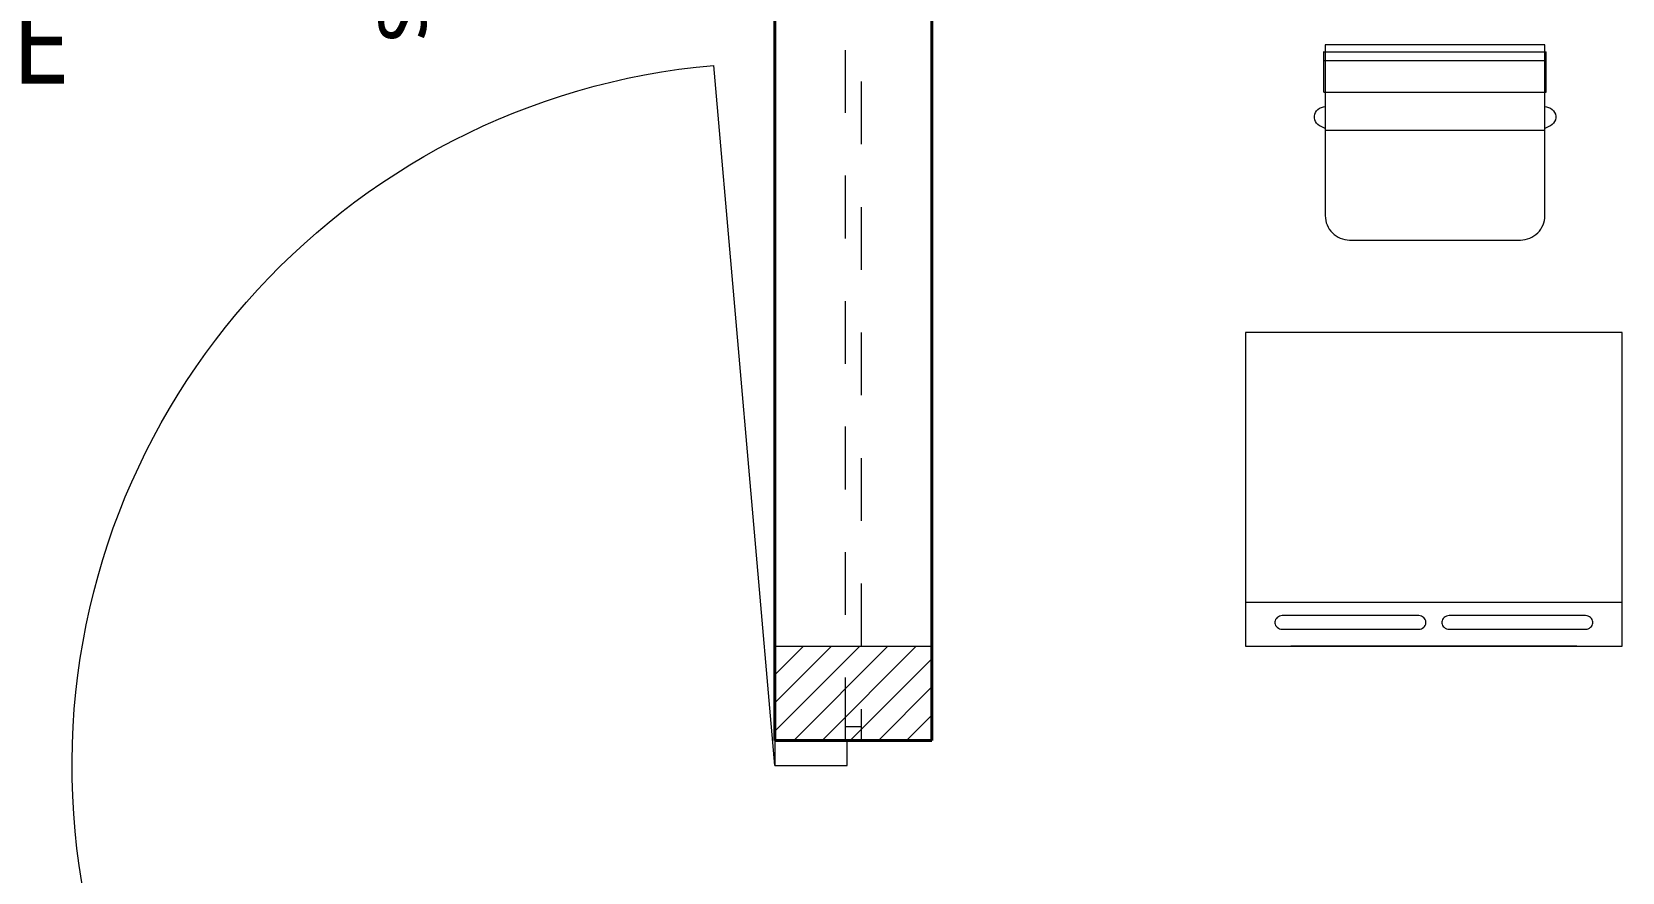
# Model space of a CAD drawing. Header units: millimetres. Extents: x 1 to 121, y 0 to 90.
# Drawn here: x 95.99 to 98.524, y 57.303 to 58.642 of the extents above; entities that cross this region are included whole.
import ezdxf
from ezdxf import colors
from ezdxf.entities.mleader import LeaderData, LeaderLine
from ezdxf.math import Vec2, Vec3

# ---------------------------------------------------------------- set-up
doc = ezdxf.new("R2010")
doc.units = ezdxf.units.MM
doc.linetypes.add('DASHED2', pattern=[0.375, 0.25, -0.125])
for name, color, linetype, lineweight in [('COLUMNETASSS', 211, 'Continuous', 20), ('Equipamiento SR', 23, 'Continuous', 0), ('GRAFO 0 BLANCO', 7, 'Continuous', 0), ('hatch COLUMNETAS', 251, 'Continuous', 0), ('Letras El', 9, 'Continuous', 5), ('letras sr', 7, 'Continuous', 5), ('muro bajo', 191, 'Continuous', 40), ('Puertas El', 21, 'Continuous', 15), ('Vanos', 140, 'Continuous', 5)]:
    doc.layers.add(name, color=color, linetype=linetype, lineweight=lineweight)
doc.layers.add('Mobiliario', color=7, linetype='Continuous', lineweight=0, true_color=0x7f7f7f)
doc.styles.add('Generales', font='trebuc.ttf', dxfattribs={"height": 0.1})
doc.styles.add('Santa Rosa 1 50', font='trebuc.ttf')

# ---------------------------------------------------------------- blocks, each defined once
blk = doc.blocks.new('A$C5A0F33B4')
at = {"layer": 'Puertas El', "linetype": 'Continuous'}
blk.add_line((1.12, 1.16), (1.2176, 2.2757), dxfattribs=at)
at = {"layer": 'Puertas El', "linetype": 'ByBlock'}
for p, q in [((1.005, 1.16), (1.005, 1.2)), ((1.005, 1.2), (1.12, 1.2)), ((1.12, 1.2), (1.005, 1.2)), ((1.12, 1.2), (1.12, 1.16)), ((1.12, 1.16), (1.005, 1.16)), ((1.005, 0), (1.005, 0.04)), ((1.005, 0.04), (1.12, 0.04)), ((1.12, 0.04), (1.12, 0)), ((1.12, 0), (1.005, 0)), ((1.12, 0), (1.005, 0)), ((1.12, 0), (1.005, 0))]:
    blk.add_line(p, q, dxfattribs=at)
blk.add_arc((1.12, 1.16), 1.12, 270, 85, dxfattribs=at)
blk = doc.blocks.new('A$C3A47622C')
at = {"layer": 'Mobiliario', "linetype": 'Continuous'}
for p, q in [((0.1031, 0.3788), (0.1053, 0.381)), ((0.1053, 0.381), (0.1079, 0.3828)), ((0.1079, 0.3828), (0.1107, 0.384)), ((0.1107, 0.384), (0.1136, 0.3846)), ((0.1136, 0.3846), (0.1165, 0.3846)), ((0.1165, 0.3846), (0.1194, 0.384)), ((0.1194, 0.384), (0.1222, 0.3828)), ((0.1222, 0.3828), (0.1248, 0.381)), ((0.1248, 0.381), (0.127, 0.3788)), ((0.0251, 0.3696), (0.0111, 0.3696)), ((0.0111, 0.015), (0.0111, 0.3696)), ((0.0752, 0.3696), (0.0251, 0.3696)), ((0.0251, 0.015), (0.0251, 0.3696)), ((0.0752, 0.015), (0.0752, 0.3696)), ((0.0983, 0.3673), (0.0987, 0.37)), ((0.0987, 0.37), (0.0997, 0.3732)), ((0.0997, 0.3732), (0.1012, 0.3762)), ((0.1012, 0.3762), (0.1031, 0.3788)), ((0.127, 0.3788), (0.1289, 0.3762)), ((0.1289, 0.3762), (0.1297, 0.3747)), ((0.1297, 0.3747), (0.1333, 0.3673)), ((0.0752, 0.015), (0.0108, 0.015)), ((0.0987, 0.0146), (0.0983, 0.0173)), ((0.0997, 0.0113), (0.0987, 0.0146)), ((0.1012, 0.0084), (0.0997, 0.0113)), ((0.1031, 0.0057), (0.1012, 0.0084)), ((0.1053, 0.0035), (0.1031, 0.0057)), ((0.1079, 0.0018), (0.1053, 0.0035)), ((0.1107, 0.0006), (0.1079, 0.0018)), ((0.1136, 0), (0.1107, 0.0006)), ((0.1165, 0), (0.1136, 0)), ((0.1194, 0.0006), (0.1165, 0)), ((0.1222, 0.0018), (0.1194, 0.0006)), ((0.1248, 0.0035), (0.1222, 0.0018)), ((0.127, 0.0057), (0.1248, 0.0035)), ((0.1289, 0.0084), (0.127, 0.0057)), ((0.1297, 0.0099), (0.1289, 0.0084)), ((0.1333, 0.0173), (0.1297, 0.0099))]:
    blk.add_line(p, q, dxfattribs=at)
at = {"layer": 'Mobiliario'}
blk.add_line((0.1361, 0.0173), (0.1361, 0.3673), dxfattribs=at)
at = {"layer": 'Mobiliario', "linetype": 'Continuous'}
blk.add_lwpolyline([(0, 0.0173), (0.2722, 0.0173, 0.414214), (0.3111, 0.0562), (0.3111, 0.3284, 0.414214), (0.2722, 0.3673), (0, 0.3673), (0, 0.0173)], format="xyb", dxfattribs=at)

msp = doc.modelspace()

# ---------------------------------------------------------------- hatches: boundary and pattern name
at = {"layer": 'GRAFO 0 BLANCO'}
h = msp.add_hatch(dxfattribs=at)
h.set_pattern_fill('ANSI31', color=256, scale=0.01, angle=180)
h.set_pattern_definition([(225, (-52.554093, 195.16764), (0.0224506403, -0.0224506403), [])])
h.paths.add_polyline_path([(97.4241, 57.5128), (97.1741, 57.5128), (97.1741, 57.6628), (97.4241, 57.6628)])
at = {"layer": 'hatch COLUMNETAS'}
h = msp.add_hatch(dxfattribs=at)
h.set_pattern_fill('ANSI31', color=256, scale=0.01, angle=180)
h.set_pattern_definition([(225, (-52.554093, 195.16764), (0.0224506403, -0.0224506403), [])])
h.paths.add_polyline_path([(97.4241, 57.5128), (97.1741, 57.5128), (97.1741, 57.6628), (97.4241, 57.6628)])

# ---------------------------------------------------------------- linework, layer by layer
at = {"layer": 'COLUMNETASSS'}
msp.add_lwpolyline([(97.4241, 57.5128), (97.1741, 57.5128), (97.1741, 57.6628), (97.4241, 57.6628)], close=True, dxfattribs=at)
msp.add_lwpolyline([(97.4241, 57.5128), (97.1741, 57.5128), (97.1741, 57.6628), (97.4241, 57.6628)], close=True, dxfattribs=at)
at = {"layer": 'Equipamiento SR', "linetype": 'Continuous'}
for p, q in [((97.9241, 58.1628), (97.9241, 57.6628)), ((98.5241, 58.1628), (97.9241, 58.1628)), ((98.5241, 57.6628), (98.5241, 58.1628)), ((97.9241, 57.7332), (98.5241, 57.7332)), ((98.5091, 57.7332), (98.5091, 57.7328)), ((97.9719, 57.7053), (97.9712, 57.7035)), ((97.9731, 57.707), (97.9719, 57.7053)), ((97.9745, 57.7084), (97.9731, 57.707)), ((97.9762, 57.7096), (97.9745, 57.7084)), ((97.9781, 57.7106), (97.9762, 57.7096)), ((97.9802, 57.7112), (97.9781, 57.7106)), ((97.9824, 57.7116), (97.9802, 57.7112)), ((97.9835, 57.7116), (97.9824, 57.7116)), ((98.1988, 57.7116), (97.9835, 57.7116)), ((98.1999, 57.7116), (98.1988, 57.7116)), ((98.2021, 57.7112), (98.1999, 57.7116)), ((98.2042, 57.7106), (98.2021, 57.7112)), ((98.2061, 57.7096), (98.2042, 57.7106)), ((98.2078, 57.7084), (98.2061, 57.7096)), ((98.2092, 57.707), (98.2078, 57.7084)), ((98.2103, 57.7053), (98.2092, 57.707)), ((98.2111, 57.7035), (98.2103, 57.7053)), ((98.2379, 57.7053), (98.2372, 57.7035)), ((98.239, 57.707), (98.2379, 57.7053)), ((98.2405, 57.7084), (98.239, 57.707)), ((98.2422, 57.7096), (98.2405, 57.7084)), ((98.2441, 57.7106), (98.2422, 57.7096)), ((98.2462, 57.7112), (98.2441, 57.7106)), ((98.2483, 57.7116), (98.2462, 57.7112)), ((98.2494, 57.7116), (98.2483, 57.7116)), ((98.4648, 57.7116), (98.2494, 57.7116)), ((98.4659, 57.7116), (98.4648, 57.7116)), ((98.4681, 57.7112), (98.4659, 57.7116)), ((98.4701, 57.7106), (98.4681, 57.7112)), ((98.4721, 57.7096), (98.4701, 57.7106)), ((98.4738, 57.7084), (98.4721, 57.7096)), ((98.4752, 57.707), (98.4738, 57.7084)), ((98.4763, 57.7053), (98.4752, 57.707)), ((98.477, 57.7035), (98.4763, 57.7053)), ((97.9712, 57.7035), (97.9708, 57.7017)), ((97.9708, 57.7017), (97.9708, 57.6998)), ((97.9708, 57.6998), (97.9712, 57.6979)), ((97.9712, 57.6979), (97.9719, 57.6961)), ((97.9719, 57.6961), (97.9731, 57.6945)), ((97.9731, 57.6945), (97.9745, 57.693)), ((97.9745, 57.693), (97.9762, 57.6918)), ((97.9762, 57.6918), (97.9781, 57.6908)), ((97.9781, 57.6908), (97.9802, 57.6902)), ((97.9802, 57.6902), (97.9824, 57.6899)), ((97.9824, 57.6899), (97.9835, 57.6899)), ((97.9835, 57.6899), (98.1988, 57.6899)), ((98.1988, 57.6899), (98.1999, 57.6899)), ((98.1999, 57.6899), (98.2021, 57.6902)), ((98.2021, 57.6902), (98.2042, 57.6908)), ((98.2042, 57.6908), (98.2061, 57.6918)), ((98.2061, 57.6918), (98.2078, 57.693)), ((98.2078, 57.693), (98.2092, 57.6945)), ((98.2092, 57.6945), (98.2103, 57.6961)), ((98.2103, 57.6961), (98.2111, 57.6979)), ((98.2114, 57.7017), (98.2111, 57.7035)), ((98.2111, 57.6979), (98.2114, 57.6998)), ((98.2114, 57.6998), (98.2114, 57.7017)), ((98.2372, 57.7035), (98.2368, 57.7017)), ((98.2368, 57.7017), (98.2368, 57.6998)), ((98.2368, 57.6998), (98.2372, 57.6979)), ((98.2372, 57.6979), (98.2379, 57.6961)), ((98.2379, 57.6961), (98.239, 57.6945)), ((98.239, 57.6945), (98.2405, 57.693)), ((98.2405, 57.693), (98.2422, 57.6918)), ((98.2422, 57.6918), (98.2441, 57.6908)), ((98.2441, 57.6908), (98.2462, 57.6902)), ((98.2462, 57.6902), (98.2483, 57.6899)), ((98.2483, 57.6899), (98.2494, 57.6899)), ((98.2494, 57.6899), (98.4648, 57.6899)), ((98.4648, 57.6899), (98.4659, 57.6899)), ((98.4659, 57.6899), (98.4681, 57.6902)), ((98.4681, 57.6902), (98.4701, 57.6908)), ((98.4701, 57.6908), (98.4721, 57.6918)), ((98.4721, 57.6918), (98.4738, 57.693)), ((98.4738, 57.693), (98.4752, 57.6945)), ((98.4752, 57.6945), (98.4763, 57.6961)), ((98.4763, 57.6961), (98.477, 57.6979)), ((98.4774, 57.7017), (98.477, 57.7035)), ((98.477, 57.6979), (98.4774, 57.6998)), ((98.4774, 57.6998), (98.4774, 57.7017)), ((97.9241, 57.6628), (98.5241, 57.6628)), ((98.4521, 57.6628), (97.9961, 57.6628))]:
    msp.add_line(p, q, dxfattribs=at)
at = {"layer": 'Mobiliario', "linetype": 'Continuous', "lineweight": 0}
for p, q in [((97.9241, 58.1628), (97.9241, 57.6628)), ((98.5241, 58.1628), (97.9241, 58.1628)), ((98.5241, 57.6628), (98.5241, 58.1628)), ((97.9241, 57.7332), (98.5241, 57.7332)), ((98.5091, 57.7332), (98.5091, 57.7328)), ((97.9719, 57.7053), (97.9712, 57.7035)), ((97.9731, 57.707), (97.9719, 57.7053)), ((97.9745, 57.7084), (97.9731, 57.707)), ((97.9762, 57.7096), (97.9745, 57.7084)), ((97.9781, 57.7106), (97.9762, 57.7096)), ((97.9802, 57.7112), (97.9781, 57.7106)), ((97.9824, 57.7116), (97.9802, 57.7112)), ((97.9835, 57.7116), (97.9824, 57.7116)), ((98.1988, 57.7116), (97.9835, 57.7116)), ((98.1999, 57.7116), (98.1988, 57.7116)), ((98.2021, 57.7112), (98.1999, 57.7116)), ((98.2042, 57.7106), (98.2021, 57.7112)), ((98.2061, 57.7096), (98.2042, 57.7106)), ((98.2078, 57.7084), (98.2061, 57.7096)), ((98.2092, 57.707), (98.2078, 57.7084)), ((98.2103, 57.7053), (98.2092, 57.707)), ((98.2111, 57.7035), (98.2103, 57.7053)), ((98.2379, 57.7053), (98.2372, 57.7035)), ((98.239, 57.707), (98.2379, 57.7053)), ((98.2405, 57.7084), (98.239, 57.707)), ((98.2422, 57.7096), (98.2405, 57.7084)), ((98.2441, 57.7106), (98.2422, 57.7096)), ((98.2462, 57.7112), (98.2441, 57.7106)), ((98.2483, 57.7116), (98.2462, 57.7112)), ((98.2494, 57.7116), (98.2483, 57.7116)), ((98.4648, 57.7116), (98.2494, 57.7116)), ((98.4659, 57.7116), (98.4648, 57.7116)), ((98.4681, 57.7112), (98.4659, 57.7116)), ((98.4701, 57.7106), (98.4681, 57.7112)), ((98.4721, 57.7096), (98.4701, 57.7106)), ((98.4738, 57.7084), (98.4721, 57.7096)), ((98.4752, 57.707), (98.4738, 57.7084)), ((98.4763, 57.7053), (98.4752, 57.707)), ((98.477, 57.7035), (98.4763, 57.7053)), ((97.9712, 57.7035), (97.9708, 57.7017)), ((97.9708, 57.7017), (97.9708, 57.6998)), ((97.9708, 57.6998), (97.9712, 57.6979)), ((97.9712, 57.6979), (97.9719, 57.6961)), ((97.9719, 57.6961), (97.9731, 57.6945)), ((97.9731, 57.6945), (97.9745, 57.693)), ((97.9745, 57.693), (97.9762, 57.6918)), ((97.9762, 57.6918), (97.9781, 57.6908)), ((97.9781, 57.6908), (97.9802, 57.6902)), ((97.9802, 57.6902), (97.9824, 57.6899)), ((97.9824, 57.6899), (97.9835, 57.6899)), ((97.9835, 57.6899), (98.1988, 57.6899)), ((98.1988, 57.6899), (98.1999, 57.6899)), ((98.1999, 57.6899), (98.2021, 57.6902)), ((98.2021, 57.6902), (98.2042, 57.6908)), ((98.2042, 57.6908), (98.2061, 57.6918)), ((98.2061, 57.6918), (98.2078, 57.693)), ((98.2078, 57.693), (98.2092, 57.6945)), ((98.2092, 57.6945), (98.2103, 57.6961)), ((98.2103, 57.6961), (98.2111, 57.6979)), ((98.2114, 57.7017), (98.2111, 57.7035)), ((98.2111, 57.6979), (98.2114, 57.6998)), ((98.2114, 57.6998), (98.2114, 57.7017)), ((98.2372, 57.7035), (98.2368, 57.7017)), ((98.2368, 57.7017), (98.2368, 57.6998)), ((98.2368, 57.6998), (98.2372, 57.6979)), ((98.2372, 57.6979), (98.2379, 57.6961)), ((98.2379, 57.6961), (98.239, 57.6945)), ((98.239, 57.6945), (98.2405, 57.693)), ((98.2405, 57.693), (98.2422, 57.6918)), ((98.2422, 57.6918), (98.2441, 57.6908)), ((98.2441, 57.6908), (98.2462, 57.6902)), ((98.2462, 57.6902), (98.2483, 57.6899)), ((98.2483, 57.6899), (98.2494, 57.6899)), ((98.2494, 57.6899), (98.4648, 57.6899)), ((98.4648, 57.6899), (98.4659, 57.6899)), ((98.4659, 57.6899), (98.4681, 57.6902)), ((98.4681, 57.6902), (98.4701, 57.6908)), ((98.4701, 57.6908), (98.4721, 57.6918)), ((98.4721, 57.6918), (98.4738, 57.693)), ((98.4738, 57.693), (98.4752, 57.6945)), ((98.4752, 57.6945), (98.4763, 57.6961)), ((98.4763, 57.6961), (98.477, 57.6979)), ((98.4774, 57.7017), (98.477, 57.7035)), ((98.477, 57.6979), (98.4774, 57.6998)), ((98.4774, 57.6998), (98.4774, 57.7017)), ((97.9241, 57.6628), (98.5241, 57.6628)), ((98.4521, 57.6628), (97.9961, 57.6628))]:
    msp.add_line(p, q, dxfattribs=at)
at = {"layer": 'muro bajo', "linetype": 'Continuous'}
for p, q in [((97.4241, 57.5128), (97.4241, 58.8128)), ((97.4241, 57.5128), (97.4241, 58.8128)), ((97.1741, 58.6628), (97.1741, 57.5128)), ((97.1741, 58.6628), (97.1741, 57.5128)), ((97.1741, 57.5128), (97.4241, 57.5128)), ((97.4241, 57.5128), (97.1741, 57.5128))]:
    msp.add_line(p, q, dxfattribs=at)
at = {"layer": 'Vanos', "color": 7, "linetype": 'DASHED2', "ltscale": 0.3}
for p, q in [((97.2866, 57.5128), (97.2866, 59.9628)), ((97.3116, 59.9628), (97.3116, 57.5128))]:
    msp.add_line(p, q, dxfattribs=at)
at = {"layer": 'Vanos', "linetype": 'DASHED2', "ltscale": 0.3}
for p, q in [((97.2866, 57.5128), (97.2866, 59.9628)), ((97.3116, 59.9628), (97.3116, 57.5128))]:
    msp.add_line(p, q, dxfattribs=at)
at = {"layer": 'Vanos', "color": 7, "linetype": 'DASHED2'}
msp.add_line((97.3116, 57.5346), (97.2866, 57.5346), dxfattribs=at)
at = {"layer": 'Vanos', "linetype": 'DASHED2'}
msp.add_line((97.3116, 57.5346), (97.2866, 57.5346), dxfattribs=at)

# ---------------------------------------------------------------- block references
at = {"layer": 'Equipamiento SR', "rotation": 270}
msp.add_blockref('A$C3A47622C', (98.0336, 58.6213), dxfattribs=at)
msp.add_blockref('A$C3A47622C', (98.0336, 58.6213), dxfattribs=at)
at = {"layer": 'Equipamiento SR', "xscale": -1}
msp.add_blockref('A$C5A0F33B4', (98.2941, 56.3128), dxfattribs=at)
msp.add_blockref('A$C5A0F33B4', (98.2941, 56.3128), dxfattribs=at)

# ---------------------------------------------------------------- texts
at = {"layer": 'letras sr', "insert": (93.6456, 59.2396), "char_height": 0.15884, "attachment_point": 1, "style": 'Santa Rosa 1 50'}
msp.add_mtext_dynamic_manual_height_columns('\\pxqc;{\\fSwis721 Ex BT|b1|i0|c0|p34;\\H1.25913x;\\LPASILLO\\P\\fTrebuchet MS|b0|i0|c0|p34;\\H0.65x;\\lPISO PORCELANATO 60x60CM\\PANTIDESLIZANTE}', width=3.443884, gutter_width=1, heights=[0], dxfattribs=at)

# ---------------------------------------------------------------- leaders
at = {"layer": 'Letras El'}
ml = msp.add_multileader_mtext('Standard', dxfattribs=at)
ml.set_content('{\\H0.86957x;Proyección maceteros}', color=256, style='Generales')
ml.set_leader_properties()
ml.build(insert=Vec2(0, 0))
ml.multileader.update_dxf_attribs({"text_right_attachment_type": 6, "dogleg_length": 0.36, "arrow_head_size": 0.1})
ctx = ml.context
ctx.base_point, ctx.char_height, ctx.arrow_head_size, ctx.landing_gap_size, ctx.plane_origin, ctx.plane_x_axis, ctx.plane_y_axis = Vec3(96.5714, 60.0642), 0.115, 0.1, 0.09, Vec3(97.1491, 60.7637), Vec3(0, -1), Vec3(1, 0)
ctx.right_attachment = 6
notes = []
notes.append((ctx, [(0, (1, 1, 0), (96.5714, 60.2468), (0, -1), 0.1826, [(0, [(96.6977, 59.9516)], 0, [])])]))
ctx.mtext.insert, ctx.mtext.text_direction, ctx.mtext.rotation, ctx.mtext.width, ctx.mtext.flow_direction = Vec3(96.6431, 59.9742), Vec3(0, -1), 4.712389, 1.750611, 5
for ctx, leaders in notes:
    for number, flags, end, landing, length, lines in leaders:
        leader = LeaderData()
        leader.index, (leader.has_last_leader_line, leader.has_dogleg_vector, leader.attachment_direction) = number, flags
        leader.last_leader_point, leader.dogleg_vector, leader.dogleg_length = Vec3(end), Vec3(landing), length
        for number, points, colour, breaks in lines:
            line = LeaderLine()
            line.index, line.vertices, line.color, line.breaks = number, Vec3.list(points), colors.encode_raw_color(colour), breaks
            leader.lines.append(line)
        ctx.leaders.append(leader)

doc.saveas('drawing.dxf')
